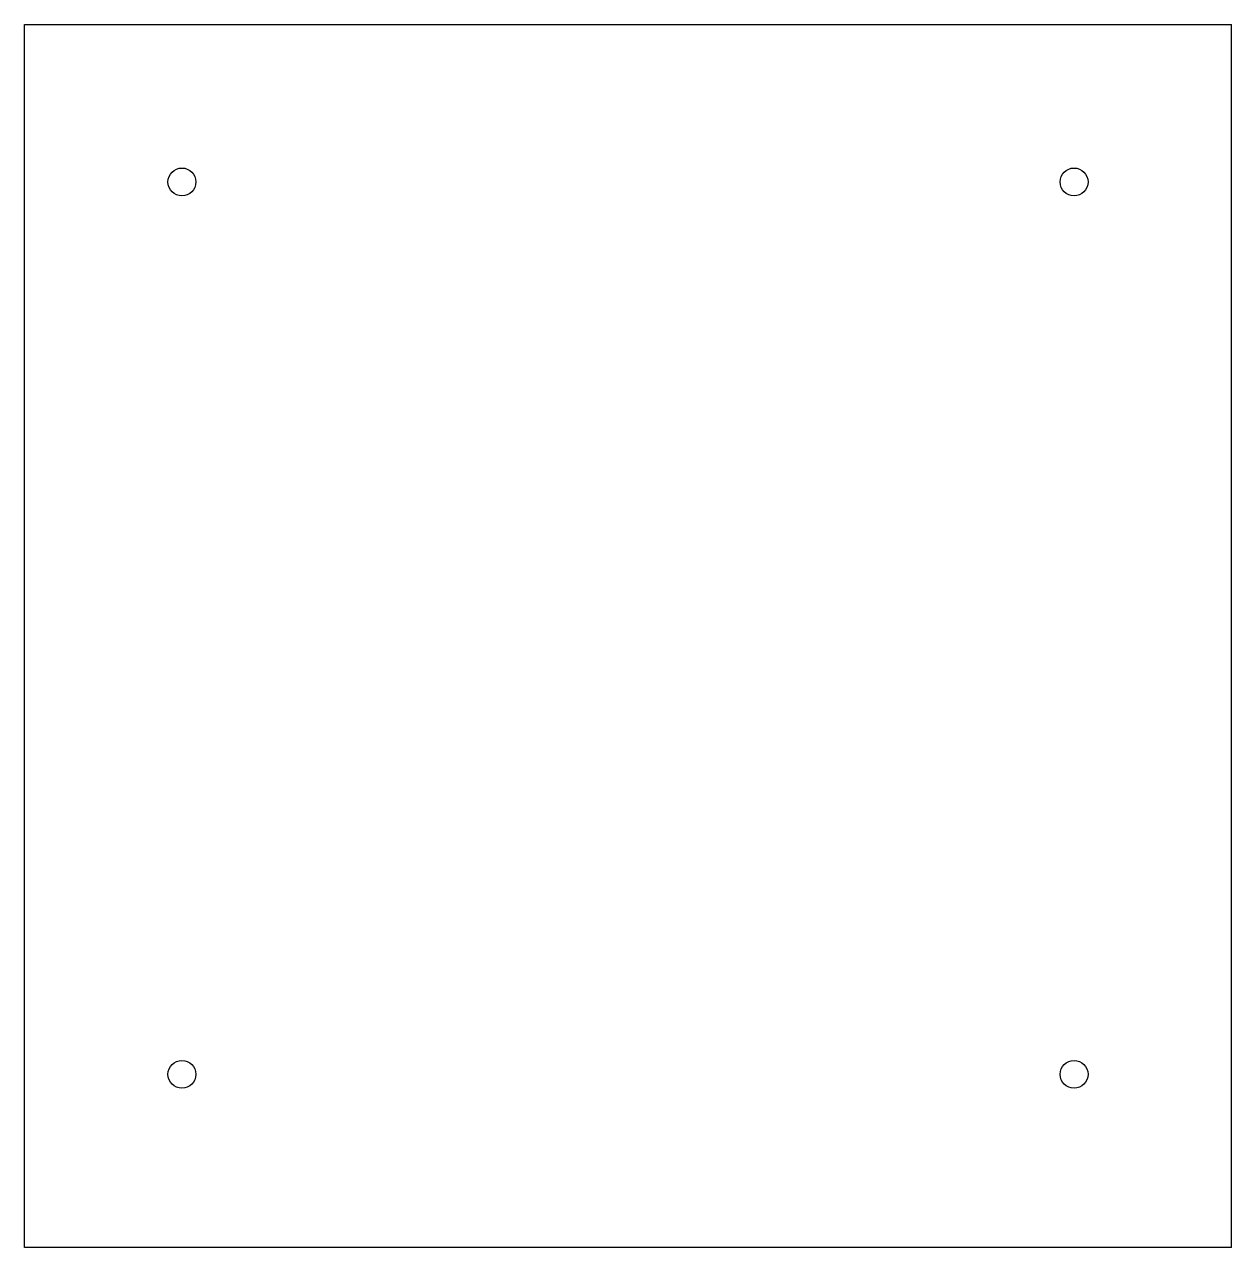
# Model space of a CAD drawing. Header units: millimetres. Extents: x -115 to 115, y -118 to 115.
import ezdxf

# ---------------------------------------------------------------- set-up
doc = ezdxf.new("R2010")
doc.units = ezdxf.units.MM

msp = doc.modelspace()

# ---------------------------------------------------------------- linework, layer by layer
at = {"color": 7, "linetype": 'Continuous', "lineweight": 25}
for p, q in [((-115, 115), (115, 115)), ((-115, -118), (-115, 115)), ((115, -118), (115, 115)), ((115, -118), (-115, -118))]:
    msp.add_line(p, q, dxfattribs=at)
for centre in [(-85, 85), (85, 85), (-85, -85), (85, -85)]:
    msp.add_circle(centre, 2.65, dxfattribs=at)

doc.saveas('drawing.dxf')
